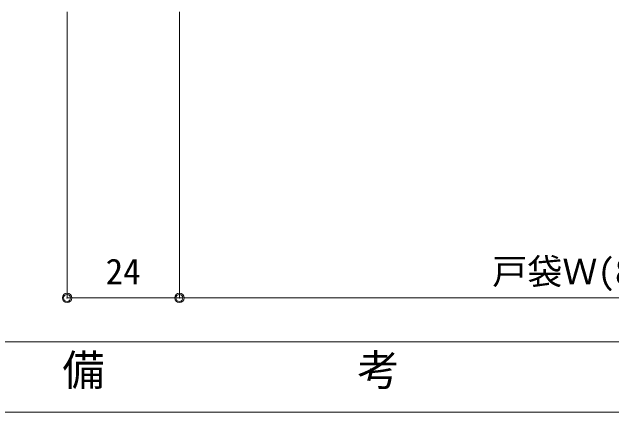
# Model space of a CAD drawing. Units: millimetres on the paper, enlarged 5 times, with parts at other scales. Extents: x -992 to 1008, y -685 to 700.
# Drawn here: x -803.2 to -589.6, y -526.2 to -383.8 of the extents above; entities that cross this region are included whole.
import ezdxf
from ezdxf.enums import TextEntityAlignment as Align

# ---------------------------------------------------------------- set-up
doc = ezdxf.new("R2010")
doc.units = ezdxf.units.MM
doc.header["$LTSCALE"] = 5
doc.header["$PDMODE"] = 32
doc.header["$PDSIZE"] = 2.5
for name, color, linetype, lineweight in [('1-0_H-SYM', 7, 'Continuous', 20), ('1-1_0', 7, 'Continuous', 20), ('2-0_18', 7, 'Continuous', 18)]:
    doc.layers.add(name, color=color, linetype=linetype, lineweight=lineweight)
doc.styles.add('ＭＳ ゴシック', font='')
doc.styles.get('ＭＳ ゴシック').set_extended_font_data('MS Gothic')

msp = doc.modelspace()

# ---------------------------------------------------------------- linework, layer by layer
at = {"layer": '1-0_H-SYM'}
msp.add_line((197.5, -501.25), (-967.5, -501.25), dxfattribs=at)
at = {"layer": '1-1_0'}
for p, q in [((197.5, -501.25), (-967.5, -501.25)), ((197.5, -501.25), (-967.5, -501.25)), ((197.5, -526.25), (-967.5, -526.25))]:
    msp.add_line(p, q, dxfattribs=at)
at = {"layer": '2-0_18', "color": 4}
for p, q in [((-783.603, -485.636), (-783.603, -383.836)), ((-743.603, -485.636), (-743.603, -383.836)), ((-474.498, -485.636), (-783.603, -485.636))]:
    msp.add_line(p, q, dxfattribs=at)
for centre in [(-783.603, -485.636), (-743.603, -485.636)]:
    msp.add_circle(centre, 1.667, dxfattribs=at)
at = {"layer": '2-0_18', "color": 1}
for p in [(-783.603, -485.636), (-743.603, -485.636)]:
    msp.add_point(p, dxfattribs=at)
at = {"layer": '2-0_18', "color": 5}
for p in [(-783.603, -485.636), (-743.603, -485.636)]:
    msp.add_point(p, dxfattribs=at)
at = {"layer": '2-0_18', "color": 4}
for p in [(-783.603, -485.636), (-743.603, -485.636)]:
    msp.add_point(p, dxfattribs=at)

# ---------------------------------------------------------------- texts
at = {"layer": '1-1_0', "style": 'ＭＳ ゴシック'}
msp.add_text('備\u3000\u3000\u3000\u3000\u3000\u3000考', height=11, dxfattribs=at).set_placement((-785.268, -520.122), align=Align.BOTTOM_LEFT)
at = {"layer": '2-0_18', "style": 'ＭＳ ゴシック'}
for s, p in [('24', (-769.853, -483.552)), ('戸袋Ｗ(865）', (-632.26, -483.552))]:
    msp.add_text(s, height=9.164, dxfattribs=at).set_placement(p, align=Align.BOTTOM_LEFT)

doc.saveas('drawing.dxf')
